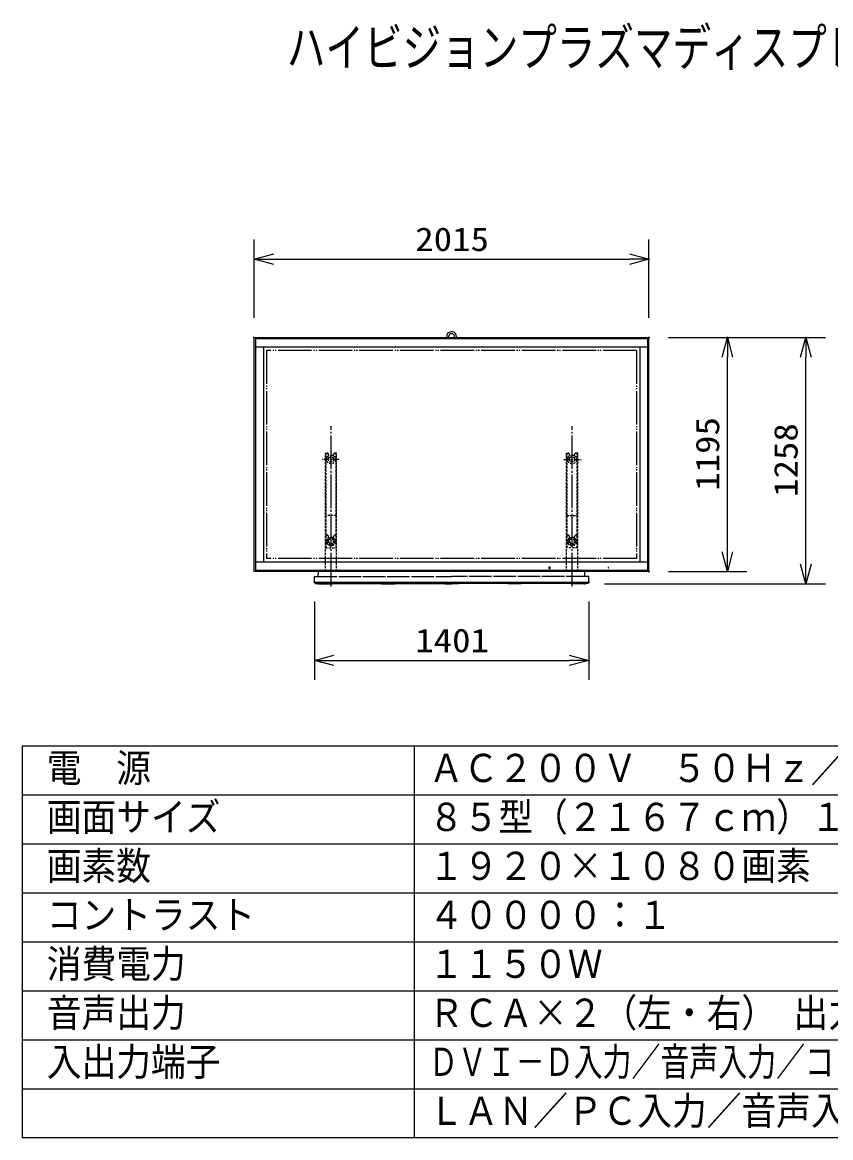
# Model space of a CAD drawing. Units: millimetres, scale not verified. Extents: x -63 to 63, y -57 to 57.
# Drawn here: x -62.5 to 20, y -56.5 to 57.4 of the extents above; entities that cross this region are included whole.
import ezdxf
from ezdxf.enums import TextEntityAlignment as Align

# ---------------------------------------------------------------- set-up
doc = ezdxf.new("R2010")
doc.units = ezdxf.units.MM
doc.header["$LTSCALE"] = 0.190236
doc.header["$PDMODE"] = 32
doc.header["$PDSIZE"] = 0.0951
for name, pattern in [('DASHED1', [1.8, 1.2, -0.6]), ('LONG_CHAIN', [21, 18, -1, 1, -1]), ('LONG_DASHED2', [13, 12, -1]), ('LONG_DOUBLE_CHAIN', [21.8, 18, -1, 0.6, -0.6, 0.6, -1])]:
    doc.linetypes.add(name, pattern=pattern)
for name, color, linetype in [('0-0_MOJI1', 2, 'Continuous'), ('0-2_WAKU', 1, 'Continuous'), ('0-3_GAIKEI', 1, 'Continuous'), ('0-4_SUNPO', 3, 'Continuous'), ('0-5_Defpoints', 7, 'Continuous')]:
    doc.layers.add(name, color=color, linetype=linetype)
doc.styles.add('ＭＳ ゴシック', font='')
doc.styles.get('ＭＳ ゴシック').set_extended_font_data('MS Gothic')

# ---------------------------------------------------------------- blocks, each defined once
blk = doc.blocks.new('_OPEN30')
at = {"layer": '0-4_SUNPO', "color": 7}
blk.add_line((0, 0), (-1, 0), dxfattribs=at)
blk.add_lwpolyline([(-1, 0.26795), (0, 0), (-1, -0.26795)], dxfattribs=at)

msp = doc.modelspace()

# ---------------------------------------------------------------- linework, layer by layer
at = {"layer": '0-2_WAKU', "color": 4}
for p, q in [((-62.5001, -16.5), (-62.5001, -56.5001)), ((-62.5001, -16.5), (62.5001, -16.5)), ((-22.5, -16.5), (-22.5, -56.5001))]:
    msp.add_line(p, q, dxfattribs=at)
at = {"layer": '0-2_WAKU'}
for p, q in [((-62.5001, -21.5), (62.5001, -21.5)), ((-62.5001, -26.5), (62.5001, -26.5)), ((-62.5001, -31.5001), (62.5001, -31.5001)), ((-62.5001, -36.5001), (62.5001, -36.5001)), ((-62.5001, -41.5001), (62.5001, -41.5001)), ((-62.5001, -46.5001), (62.5001, -46.5001)), ((-62.5001, -51.5001), (62.5001, -51.5001))]:
    msp.add_line(p, q, dxfattribs=at)
at = {"layer": '0-2_WAKU', "color": 4}
msp.add_lwpolyline([(62.5001, -16.5), (62.5001, -56.5001), (-62.5001, -56.5001)], dxfattribs=at)
at = {"layer": '0-3_GAIKEI', "color": 7}
for p, q in [((-38.8406, 25.2065), (1.4594, 25.2065)), ((-38.8406, 1.3065), (-38.8406, 25.2065)), ((1.4594, 1.3065), (1.4594, 25.2065)), ((1.4594, 1.3065), (-38.8406, 1.3065)), ((-32.3049, 0.808), (-32.2788, 1.3065)), ((-5.0763, 0.808), (-5.1024, 1.3065)), ((-32.6954, 0.2365), (-32.6954, 0.788)), ((-32.6129, 0.0965), (-18.6906, 0.0965)), ((-4.7683, 0.0965), (-18.6906, 0.0965)), ((-4.7683, 0.0965), (-4.7583, 0.1065)), ((-4.7583, 0.1065), (-4.7583, 0.2165)), ((-4.6858, 0.2365), (-4.6858, 0.788))]:
    msp.add_line(p, q, dxfattribs=at)
at = {"layer": '0-3_GAIKEI'}
for p, q in [((1.2994, 25.0562), (-38.6902, 25.0562)), ((-38.6902, 25.0562), (-38.6902, 1.3065)), ((1.309, 25.0562), (1.309, 1.3065)), ((-38.6902, 24.2465), (0.4994, 24.2465)), ((-37.8906, 24.2465), (-37.8906, 2.2665)), ((0.4994, 24.2465), (0.5094, 24.2465)), ((0.5094, 24.2465), (0.5094, 2.2665)), ((0.5094, 24.2465), (1.309, 24.2465)), ((1.309, 2.2665), (-38.6902, 2.2665)), ((-38.6902, 1.4569), (1.2994, 1.4569)), ((-8.7616, 1.7675), (-8.7616, 1.6255)), ((-8.6196, 1.7675), (-8.7616, 1.7675)), ((-8.7616, 1.6255), (-8.6196, 1.6255)), ((-8.6196, 1.6255), (-8.6196, 1.7675)), ((-2.6666, 1.7205), (-2.7146, 1.7205)), ((-2.7146, 1.7205), (-2.7146, 1.6725)), ((-2.7146, 1.6725), (-2.6666, 1.6725)), ((-2.6666, 1.6725), (-2.6666, 1.7205)), ((-32.6754, 0.2165), (-4.7058, 0.2165))]:
    msp.add_line(p, q, dxfattribs=at)
at = {"layer": '0-3_GAIKEI', "color": 3}
for p, q in [((3.4594, 25.2065), (19.4595, 25.2065)), ((17.4595, 2.0565), (17.4595, 23.2065)), ((-3.0906, 0.0565), (19.4595, 0.0565)), ((-32.6954, -1.7635), (-32.6954, -9.7635)), ((-4.6858, -1.7635), (-4.6858, -9.7635)), ((-30.6954, -7.7635), (-6.6858, -7.7635))]:
    msp.add_line(p, q, dxfattribs=at)
at = {"layer": '0-3_GAIKEI', "color": 7, "linetype": 'LONG_DOUBLE_CHAIN'}
for p, q in [((0.2014, 23.8835), (0.2014, 2.6295)), ((0.2014, 2.6295), (-37.5826, 2.6295))]:
    msp.add_line(p, q, dxfattribs=at)
at = {"layer": '0-3_GAIKEI', "linetype": 'LONG_CHAIN'}
for p, q in [((-30.9906, -0.2077), (-30.9906, 16.1338)), ((-6.3906, -0.2077), (-6.3906, 16.1338))]:
    msp.add_line(p, q, dxfattribs=at)
at = {"layer": '0-3_GAIKEI', "linetype": 'DASHED1'}
for p, q in [((-30.1532, 12.7565), (-31.9082, 12.7565)), ((-31.5646, 1.3065), (-31.5646, 13.4065)), ((-31.5646, 13.4065), (-31.391, 13.4065)), ((-31.5006, 7.0265), (-31.5006, 13.4065)), ((-31.2789, 13.3358), (-31.3203, 13.3772)), ((-31.2496, 12.7715), (-31.2496, 13.2651)), ((-30.7316, 12.7715), (-30.7316, 13.2651)), ((-30.7023, 13.3358), (-30.6609, 13.3772)), ((-30.4166, 13.4065), (-30.5902, 13.4065)), ((-30.4806, 7.0265), (-30.4806, 13.4065)), ((-30.4166, 1.3065), (-30.4166, 13.4065)), ((-7.228, 12.7565), (-5.473, 12.7565)), ((-6.9646, 1.3065), (-6.9646, 13.4065)), ((-6.9646, 13.4065), (-6.791, 13.4065)), ((-6.9006, 7.0265), (-6.9006, 13.4065)), ((-6.6789, 13.3358), (-6.7203, 13.3772)), ((-6.6496, 12.7715), (-6.6496, 13.2651)), ((-6.1316, 12.7715), (-6.1316, 13.2651)), ((-6.1023, 13.3358), (-6.0609, 13.3772)), ((-5.8166, 13.4065), (-5.9902, 13.4065)), ((-5.8806, 7.0265), (-5.8806, 13.4065)), ((-5.8166, 1.3065), (-5.8166, 13.4065)), ((-30.4166, 7.0265), (-31.5646, 7.0265)), ((-31.5006, 5.0265), (-31.5006, 7.0265)), ((-30.4806, 5.0265), (-30.4806, 7.0265)), ((-6.9646, 7.0265), (-5.8166, 7.0265)), ((-6.9006, 5.0265), (-6.9006, 7.0265)), ((-5.8806, 5.0265), (-5.8806, 7.0265)), ((-31.5646, 5.0265), (-31.391, 5.0265)), ((-31.5006, 3.7265), (-31.5006, 5.0265)), ((-31.2789, 4.9558), (-31.3203, 4.9972)), ((-31.2496, 4.3915), (-31.2496, 4.8851)), ((-30.7316, 4.3915), (-30.7316, 4.8851)), ((-30.7023, 4.9558), (-30.6609, 4.9972)), ((-30.4166, 5.0265), (-30.5902, 5.0265)), ((-30.4806, 3.7265), (-30.4806, 5.0265)), ((-6.9646, 5.0265), (-6.791, 5.0265)), ((-6.9006, 3.7265), (-6.9006, 5.0265)), ((-6.6789, 4.9558), (-6.7203, 4.9972)), ((-6.6496, 4.3915), (-6.6496, 4.8851)), ((-6.1316, 4.3915), (-6.1316, 4.8851)), ((-6.1023, 4.9558), (-6.0609, 4.9972)), ((-5.8166, 5.0265), (-5.9902, 5.0265)), ((-5.8806, 3.7265), (-5.8806, 5.0265)), ((-31.5646, 3.7265), (-30.4166, 3.7265)), ((-5.8166, 3.7265), (-6.9646, 3.7265))]:
    msp.add_line(p, q, dxfattribs=at)
at = {"layer": '0-3_GAIKEI', "color": 7, "linetype": 'LONG_DASHED2'}
for p in [(-32.6754, 0.808), (-4.7058, 0.808)]:
    msp.add_line(p, (-18.6906, 0.808), dxfattribs=at)
at = {"layer": '0-3_GAIKEI', "linetype": 'LONG_DOUBLE_CHAIN'}
for p, q in [((-32.2906, 0.0565), (-32.2906, 0.0965)), ((-32.2906, 0.0565), (-30.8906, 0.0565)), ((-30.8906, 0.0565), (-30.8906, 0.0965)), ((-25.8406, 0.0565), (-25.8406, 0.0965)), ((-25.8406, 0.0565), (-24.4406, 0.0565)), ((-24.4406, 0.0565), (-24.4406, 0.0965)), ((-19.3906, 0.0565), (-19.3906, 0.0965)), ((-19.3906, 0.0565), (-18.6906, 0.0565)), ((-17.9906, 0.0565), (-18.6906, 0.0565)), ((-17.9906, 0.0565), (-17.9906, 0.0965)), ((-12.9406, 0.0565), (-12.9406, 0.0965)), ((-11.5406, 0.0565), (-12.9406, 0.0565)), ((-11.5406, 0.0565), (-11.5406, 0.0965)), ((-6.4906, 0.0565), (-6.4906, 0.0965)), ((-5.0906, 0.0565), (-6.4906, 0.0565)), ((-5.0906, 0.0565), (-5.0906, 0.0965))]:
    msp.add_line(p, q, dxfattribs=at)
at = {"layer": '0-3_GAIKEI', "color": 7, "linetype": 'LONG_DOUBLE_CHAIN'}
msp.add_lwpolyline([(0.2014, 23.8835), (-37.5826, 23.8835), (-37.5826, 2.6295)], dxfattribs=at)
at = {"layer": '0-3_GAIKEI', "color": 7}
msp.add_lwpolyline([(-32.6129, 0.0965), (-32.6229, 0.1065), (-32.6229, 0.2165)], dxfattribs=at)
at = {"layer": '0-3_GAIKEI', "linetype": 'DASHED1'}
for centre, radius in [((-30.9906, 12.7565), 0.45), ((-30.9906, 12.7565), 0.264), ((-6.3906, 12.7565), 0.45), ((-6.3906, 12.7565), 0.264), ((-30.9906, 4.3765), 0.45), ((-30.9906, 4.3765), 0.4), ((-30.9906, 4.3765), 0.264), ((-6.3906, 4.3765), 0.45), ((-6.3906, 4.3765), 0.4), ((-6.3906, 4.3765), 0.264)]:
    msp.add_circle(centre, radius, dxfattribs=at)
at = {"layer": '0-3_GAIKEI'}
for radius, start, end in [(0.5, 0, 190.36976), (0.3, 342.5424, 180), (0.3, 180, 197.4576), (0.5, 349.63024, 0)]:
    msp.add_arc((-18.6906, 25.2965), radius, start, end, dxfattribs=at)
at = {"layer": '0-3_GAIKEI', "linetype": 'DASHED1'}
for centre, radius, start, end in [((-31.391, 13.3065), 0.1, 45, 90), ((-31.3496, 13.2651), 0.1, 0, 45), ((-30.6316, 13.2651), 0.1, 135, 180), ((-30.5902, 13.3065), 0.1, 90, 135), ((-6.791, 13.3065), 0.1, 45, 90), ((-6.7496, 13.2651), 0.1, 0, 45), ((-6.0316, 13.2651), 0.1, 135, 180), ((-5.9902, 13.3065), 0.1, 90, 135), ((-31.391, 4.9265), 0.1, 45, 90), ((-31.3496, 4.8851), 0.1, 0, 45), ((-30.6316, 4.8851), 0.1, 135, 180), ((-30.5902, 4.9265), 0.1, 90, 135), ((-6.791, 4.9265), 0.1, 45, 90), ((-6.7496, 4.8851), 0.1, 0, 45), ((-6.0316, 4.8851), 0.1, 135, 180), ((-5.9902, 4.9265), 0.1, 90, 135), ((-30.9906, 4.3915), 0.259, 180, 0), ((-6.3906, 4.3915), 0.259, 180, 0)]:
    msp.add_arc(centre, radius, start, end, dxfattribs=at)
at = {"layer": '0-3_GAIKEI', "color": 7}
for centre, start, end in [((-32.6754, 0.788), 90, 180), ((-32.6754, 0.2365), 180, 270), ((-4.7058, 0.788), 0, 90), ((-4.7058, 0.2365), 270, 0)]:
    msp.add_arc(centre, 0.02, start, end, dxfattribs=at)
at = {"layer": '0-4_SUNPO'}
for p, q in [((-38.8406, 27.2065), (-38.8406, 35.2066)), ((1.4594, 27.2065), (1.4594, 35.2066)), ((-36.8406, 33.2066), (-0.5406, 33.2066)), ((3.4594, 25.2065), (11.4595, 25.2065)), ((9.4594, 3.3065), (9.4594, 23.2065)), ((3.4594, 1.3065), (11.4595, 1.3065))]:
    msp.add_line(p, q, dxfattribs=at)
at = {"layer": '0-4_SUNPO', "color": 7}
for p in [(1.4594, 25.2065), (17.4595, 25.2065), (-32.6954, 0.2365), (-5.0906, 0.0565), (-4.6858, 0.2365), (-4.6858, -7.7635)]:
    msp.add_point(p, dxfattribs=at)
at = {"layer": '0-5_Defpoints'}
for p in [(1.4594, 33.2066), (-38.8406, 25.2065), (1.4594, 25.2065), (9.4594, 25.2065), (1.4594, 1.3065)]:
    msp.add_point(p, dxfattribs=at)

# ---------------------------------------------------------------- block references
at = {"layer": '0-3_GAIKEI', "xscale": 2, "yscale": 2}
for p, rotation in [((17.4595, 25.2065), 90), ((17.4595, 0.0565), 270), ((-32.6954, -7.7635), 180)]:
    msp.add_blockref('_OPEN30', p, dxfattribs=dict(at, rotation=rotation))
msp.add_blockref('_OPEN30', (-4.6858, -7.7635), dxfattribs=at)
at = {"layer": '0-4_SUNPO', "xscale": 2, "yscale": 2}
for p, rotation in [((-38.8406, 33.2066), 180), ((9.4594, 25.2065), 90), ((9.4594, 1.3065), 270)]:
    msp.add_blockref('_OPEN30', p, dxfattribs=dict(at, rotation=rotation))
msp.add_blockref('_OPEN30', (1.4594, 33.2066), dxfattribs=at)

# ---------------------------------------------------------------- texts
at = {"layer": '0-0_MOJI1', "style": 'ＭＳ ゴシック'}
for s, height, width, p in [('ハイビジョンプラズマディスプレイ据置きスタンド付', 3.848, 0.75, (-35.5001, 51.7599)), ('電  源', 2.887, 0.9, (-60.0001, -21.0552)), ('ＡＣ２００Ｖ\u3000５０Ｈｚ／６０Ｈｚ', 2.887, 0.9, (-21, -21.0552)), ('画面サイズ', 2.887, 0.9, (-60.0001, -26.0552)), ('８５型（２１６７ｃｍ）１６：９', 2.887, 0.9, (-21, -26.0552)), ('画素数', 2.887, 0.9, (-60.0001, -31.0552)), ('１９２０×１０８０画素', 2.887, 0.9, (-21, -31.0552)), ('コントラスト', 2.887, 0.9, (-60.0001, -36.0552)), ('４００００：１', 2.887, 0.9, (-21, -36.0552)), ('消費電力', 2.887, 0.9, (-60.0001, -41.0552)), ('１１５０Ｗ', 2.887, 0.9, (-21, -41.0552)), ('音声出力', 2.887, 0.9, (-60.0001, -46.0552)), ('ＲＣＡ×２（左・右） 出力：可変', 2.887, 0.9, (-21, -46.0552)), ('入出力端子', 2.887, 0.9, (-60.0001, -51.0552)), ('ＤＶＩ－Ｄ入力／音声入力／コンポーネント入力／音声入力', 2.887, 0.75, (-21, -51.0552)), ('ＬＡＮ／ＰＣ入力／音声入力／シリアル', 2.887, 0.9, (-21, -56.0552))]:
    msp.add_text(s, height=height, dxfattribs=dict(at, width=width)).set_placement(p, align=Align.BOTTOM_LEFT)
at = {"layer": '0-3_GAIKEI', "color": 3, "style": 'ＭＳ ゴシック', "width": 1.15}
msp.add_text('1258', height=2.406, rotation=90, dxfattribs=at).set_placement((17.3499, 8.9242), align=Align.BOTTOM_LEFT)
msp.add_text('1401', height=2.406, dxfattribs=at).set_placement((-22.398, -7.6539), align=Align.BOTTOM_LEFT)
at = {"layer": '0-4_SUNPO', "style": 'ＭＳ ゴシック', "width": 1.15}
msp.add_text('2015', height=2.406, dxfattribs=at).set_placement((-22.398, 33.3161), align=Align.BOTTOM_LEFT)
msp.add_text('1195', height=2.406, rotation=90, dxfattribs=at).set_placement((9.3499, 9.5492), align=Align.BOTTOM_LEFT)

doc.saveas('drawing.dxf')
